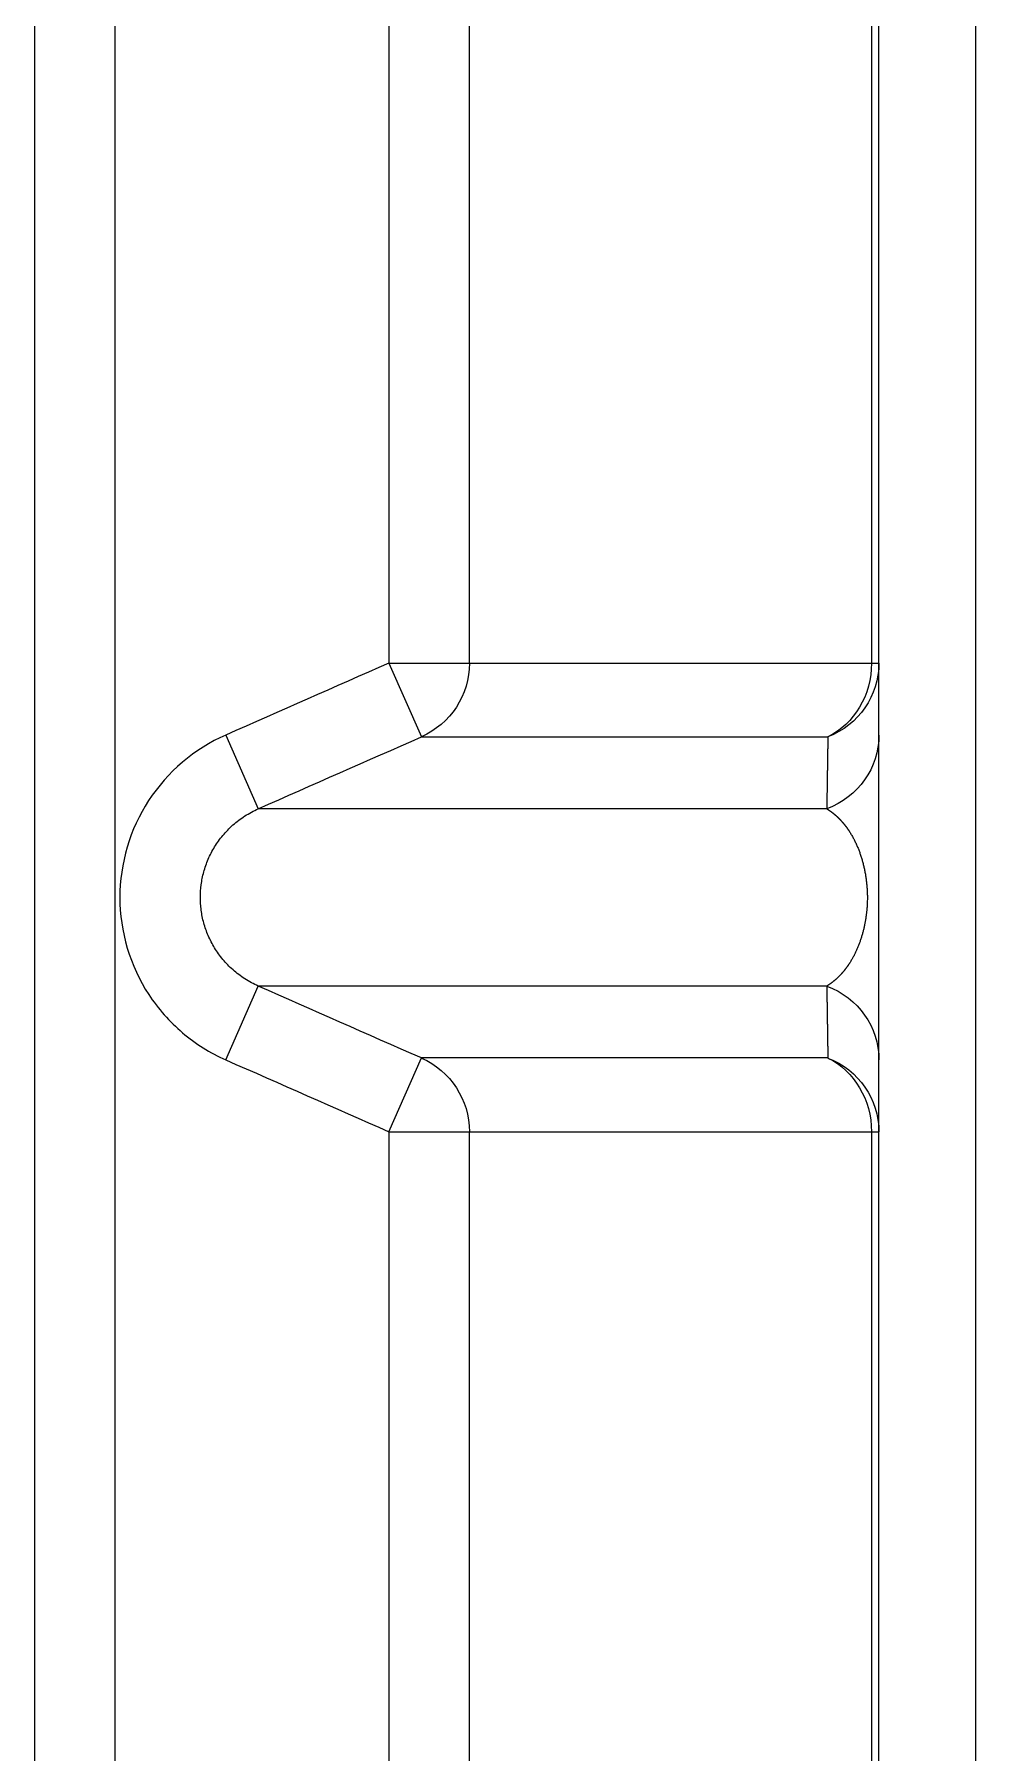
# Model space of a CAD drawing. Header units: millimetres. Extents: x 4664 to 8864, y -38 to 2932.
# Drawn here: x 7981.18 to 7996.42, y 1756.27 to 1784.11 of the extents above; entities that cross this region are included whole.
import ezdxf

# ---------------------------------------------------------------- set-up
doc = ezdxf.new("R2010")
doc.units = ezdxf.units.MM

msp = doc.modelspace()

# ---------------------------------------------------------------- linework, layer by layer
at = {"lineweight": 5}
for p, q in [((7981.176, 1870.016), (7981.176, 1707.535)), ((7982.482, 1707.535), (7982.482, 1870.016)), ((7994.855, 1714.873), (7994.855, 1862.677)), ((7996.423, 1862.708), (7996.423, 1714.842)), ((7986.918, 1784.979), (7986.918, 1773.923)), ((7988.222, 1773.923), (7988.222, 1784.979)), ((7994.735, 1784.979), (7994.735, 1773.923)), ((7986.918, 1773.923), (7994.855, 1773.923)), ((7986.918, 1773.923), (7987.445, 1772.728)), ((7984.276, 1772.758), (7984.803, 1771.563)), ((7987.445, 1772.728), (7994.029, 1772.728)), ((7994.012, 1771.563), (7984.803, 1771.563)), ((7984.276, 1767.495), (7984.803, 1768.69)), ((7994.012, 1768.69), (7984.803, 1768.69)), ((7986.918, 1766.33), (7987.445, 1767.525)), ((7994.029, 1767.525), (7987.445, 1767.525)), ((7986.918, 1766.33), (7986.918, 1755.274)), ((7986.918, 1766.33), (7994.855, 1766.33)), ((7988.222, 1755.274), (7988.222, 1766.33)), ((7994.735, 1766.33), (7994.735, 1755.274))]:
    msp.add_line(p, q, dxfattribs=at)
at = {"lineweight": 5, "extrusion": (0, 0, -1)}
for centre, major_axis, ratio, start_param, end_param in [((7986.918, 1773.923), (0, -1.306), 0.998861, 4.712389, 5.867354), ((7993.55, 1773.923), (0, -1.306), 0.907984, 4.712389, 5.867354), ((7993.55, 1773.923), (1.306, 0), 0.98331, 0, 1.19525), ((7993.55, 1772.758), (1.306, 0), 0.978111, 0, 1.208972), ((7993.55, 1767.495), (1.306, 0), 0.978111, 5.074213, 6.283185), ((7986.918, 1766.33), (0, -1.306), 0.998861, 3.557424, 4.712389), ((7993.55, 1766.33), (0, -1.306), 0.907984, 3.557424, 4.712389), ((7993.55, 1766.33), (1.306, 0), 0.98331, 5.087935, 6.283185)]:
    msp.add_ellipse(centre, major_axis=major_axis, ratio=ratio, start_param=start_param, end_param=end_param, dxfattribs=at)
at = {"lineweight": 5}
for points in [[(7986.918, 1773.923), (7986.037, 1773.535), (7985.157, 1773.146), (7984.276, 1772.758)], [(7984.803, 1771.563), (7985.684, 1771.951), (7986.564, 1772.34), (7987.445, 1772.728)], [(7987.445, 1767.525), (7986.564, 1767.913), (7985.684, 1768.302), (7984.803, 1768.69)], [(7984.276, 1767.495), (7985.157, 1767.107), (7986.037, 1766.719), (7986.918, 1766.33)]]:
    msp.add_open_spline(points, degree=3, dxfattribs=at)
for points, knots in [([(7984.276, 1772.758), (7983.765, 1772.532), (7983.33, 1772.161), (7982.723, 1771.231), (7982.56, 1770.677), (7982.56, 1769.575), (7982.726, 1769.017), (7983.179, 1768.324), (7983.364, 1768.114), (7983.787, 1767.755), (7984.021, 1767.608), (7984.276, 1767.495)], [0, 0, 0, 0, 0.25, 0.25, 0.5, 0.5, 0.75, 0.75, 0.875, 0.875, 1, 1, 1, 1]), ([(7994.029, 1772.728), (7994.028, 1772.724), (7994.028, 1772.716), (7994.028, 1772.703), (7994.028, 1772.69), (7994.028, 1772.678), (7994.028, 1772.665), (7994.027, 1772.652), (7994.027, 1772.639), (7994.027, 1772.627), (7994.027, 1772.614), (7994.027, 1772.601), (7994.026, 1772.588), (7994.026, 1772.575), (7994.026, 1772.562), (7994.026, 1772.549), (7994.026, 1772.536), (7994.025, 1772.523), (7994.025, 1772.51), (7994.025, 1772.497), (7994.025, 1772.484), (7994.025, 1772.471), (7994.025, 1772.458), (7994.024, 1772.444), (7994.024, 1772.431), (7994.024, 1772.418), (7994.024, 1772.405), (7994.024, 1772.392), (7994.023, 1772.378), (7994.023, 1772.365), (7994.023, 1772.352), (7994.023, 1772.338), (7994.023, 1772.325), (7994.022, 1772.311), (7994.022, 1772.298), (7994.022, 1772.284), (7994.022, 1772.271), (7994.022, 1772.257), (7994.021, 1772.244), (7994.021, 1772.23), (7994.021, 1772.217), (7994.021, 1772.203), (7994.021, 1772.189), (7994.02, 1772.176), (7994.02, 1772.162), (7994.02, 1772.148), (7994.02, 1772.134), (7994.02, 1772.121), (7994.019, 1772.107), (7994.019, 1772.093), (7994.019, 1772.079), (7994.019, 1772.065), (7994.019, 1772.051), (7994.018, 1772.037), (7994.018, 1772.023), (7994.018, 1772.01), (7994.018, 1771.995), (7994.018, 1771.981), (7994.017, 1771.967), (7994.017, 1771.953), (7994.017, 1771.939), (7994.017, 1771.925), (7994.017, 1771.911), (7994.016, 1771.897), (7994.016, 1771.882), (7994.016, 1771.868), (7994.016, 1771.854), (7994.016, 1771.84), (7994.015, 1771.825), (7994.015, 1771.811), (7994.015, 1771.797), (7994.015, 1771.782), (7994.015, 1771.768), (7994.014, 1771.753), (7994.014, 1771.739), (7994.014, 1771.724), (7994.014, 1771.71), (7994.014, 1771.695), (7994.013, 1771.681), (7994.013, 1771.666), (7994.013, 1771.651), (7994.013, 1771.637), (7994.013, 1771.622), (7994.012, 1771.607), (7994.012, 1771.593), (7994.012, 1771.578), (7994.012, 1771.568), (7994.012, 1771.563)], [0, 0, 0, 0, 0.011621, 0.023246, 0.034874, 0.046504, 0.058138, 0.069775, 0.081415, 0.093058, 0.104705, 0.116354, 0.128007, 0.139663, 0.151322, 0.162985, 0.174651, 0.186319, 0.197992, 0.209667, 0.221346, 0.233028, 0.244713, 0.256402, 0.268094, 0.279789, 0.291488, 0.30319, 0.314896, 0.326605, 0.338317, 0.350033, 0.361752, 0.373475, 0.385201, 0.39693, 0.408663, 0.4204, 0.43214, 0.443883, 0.45563, 0.467381, 0.479135, 0.490893, 0.502654, 0.514419, 0.526187, 0.537959, 0.549735, 0.561514, 0.573297, 0.585084, 0.596874, 0.608668, 0.620465, 0.632267, 0.644072, 0.65588, 0.667693, 0.679509, 0.691329, 0.703153, 0.71498, 0.726811, 0.738646, 0.750485, 0.762328, 0.774174, 0.786025, 0.797879, 0.809737, 0.821599, 0.833465, 0.845335, 0.857208, 0.869086, 0.880967, 0.892853, 0.904742, 0.916635, 0.928532, 0.940434, 0.952339, 0.964248, 0.976161, 0.988079, 1, 1, 1, 1]), ([(7984.803, 1768.69), (7984.765, 1768.707), (7984.728, 1768.725), (7984.655, 1768.764), (7984.62, 1768.785), (7984.551, 1768.829), (7984.518, 1768.853), (7984.454, 1768.901), (7984.392, 1768.952), (7984.306, 1769.034), (7984.228, 1769.121), (7984.157, 1769.213), (7984.094, 1769.308), (7984.039, 1769.406), (7983.991, 1769.507), (7983.951, 1769.609), (7983.93, 1769.678), (7983.901, 1769.782), (7983.887, 1769.851), (7983.874, 1769.955), (7983.87, 1769.99), (7983.867, 1770.041), (7983.866, 1770.067), (7983.865, 1770.092), (7983.865, 1770.109), (7983.865, 1770.118), (7983.865, 1770.194), (7983.869, 1770.263), (7983.887, 1770.401), (7983.901, 1770.47), (7983.93, 1770.574), (7983.951, 1770.643), (7983.991, 1770.746), (7984.038, 1770.846), (7984.094, 1770.945), (7984.157, 1771.04), (7984.227, 1771.131), (7984.306, 1771.219), (7984.392, 1771.301), (7984.453, 1771.352), (7984.518, 1771.4), (7984.551, 1771.424), (7984.62, 1771.468), (7984.655, 1771.489), (7984.728, 1771.528), (7984.765, 1771.546), (7984.803, 1771.563)], [0, 0, 0, 0, 0.03125, 0.03125, 0.0625, 0.0625, 0.09375, 0.09375, 0.125, 0.15625, 0.1875, 0.21875, 0.25, 0.28125, 0.3125, 0.34375, 0.375, 0.375, 0.4375, 0.4375, 0.46875, 0.46875, 0.484375, 0.492188, 0.492188, 0.5, 0.5, 0.5625, 0.5625, 0.625, 0.625, 0.65625, 0.6875, 0.71875, 0.75, 0.78125, 0.8125, 0.84375, 0.875, 0.90625, 0.90625, 0.9375, 0.9375, 0.96875, 0.96875, 1, 1, 1, 1]), ([(7994.012, 1771.563), (7994.013, 1771.562), (7994.016, 1771.561), (7994.019, 1771.558), (7994.023, 1771.556), (7994.027, 1771.554), (7994.03, 1771.551), (7994.034, 1771.549), (7994.038, 1771.547), (7994.041, 1771.544), (7994.045, 1771.542), (7994.049, 1771.539), (7994.052, 1771.537), (7994.056, 1771.534), (7994.059, 1771.532), (7994.063, 1771.529), (7994.067, 1771.527), (7994.07, 1771.524), (7994.074, 1771.522), (7994.077, 1771.519), (7994.081, 1771.516), (7994.084, 1771.514), (7994.088, 1771.511), (7994.091, 1771.509), (7994.095, 1771.506), (7994.098, 1771.503), (7994.102, 1771.501), (7994.105, 1771.498), (7994.109, 1771.495), (7994.112, 1771.492), (7994.116, 1771.49), (7994.119, 1771.487), (7994.122, 1771.484), (7994.126, 1771.481), (7994.129, 1771.479), (7994.133, 1771.476), (7994.136, 1771.473), (7994.139, 1771.47), (7994.143, 1771.467), (7994.146, 1771.464), (7994.149, 1771.461), (7994.153, 1771.458), (7994.156, 1771.456), (7994.159, 1771.453), (7994.163, 1771.45), (7994.166, 1771.447), (7994.169, 1771.444), (7994.172, 1771.441), (7994.176, 1771.438), (7994.179, 1771.435), (7994.182, 1771.432), (7994.185, 1771.429), (7994.189, 1771.426), (7994.192, 1771.422), (7994.195, 1771.419), (7994.198, 1771.416), (7994.201, 1771.413), (7994.204, 1771.41), (7994.208, 1771.407), (7994.211, 1771.404), (7994.214, 1771.401), (7994.217, 1771.397), (7994.22, 1771.394), (7994.223, 1771.391), (7994.226, 1771.388), (7994.229, 1771.385), (7994.232, 1771.381), (7994.235, 1771.378), (7994.238, 1771.375), (7994.241, 1771.372), (7994.244, 1771.368), (7994.247, 1771.365), (7994.25, 1771.362), (7994.253, 1771.358), (7994.256, 1771.355), (7994.259, 1771.352), (7994.262, 1771.348), (7994.265, 1771.345), (7994.268, 1771.342), (7994.271, 1771.338), (7994.274, 1771.335), (7994.277, 1771.331), (7994.28, 1771.328), (7994.283, 1771.324), (7994.285, 1771.321), (7994.288, 1771.318), (7994.291, 1771.314), (7994.294, 1771.311), (7994.297, 1771.307), (7994.3, 1771.304), (7994.302, 1771.3), (7994.305, 1771.297), (7994.308, 1771.293), (7994.311, 1771.289), (7994.313, 1771.286), (7994.316, 1771.282), (7994.319, 1771.279), (7994.322, 1771.275), (7994.324, 1771.272), (7994.327, 1771.268), (7994.33, 1771.264), (7994.332, 1771.261), (7994.335, 1771.257), (7994.338, 1771.254), (7994.34, 1771.25), (7994.343, 1771.246), (7994.346, 1771.243), (7994.348, 1771.239), (7994.351, 1771.235), (7994.353, 1771.231), (7994.356, 1771.228), (7994.358, 1771.224), (7994.361, 1771.22), (7994.364, 1771.217), (7994.366, 1771.213), (7994.369, 1771.209), (7994.371, 1771.205), (7994.374, 1771.202), (7994.376, 1771.198), (7994.378, 1771.194), (7994.39, 1771.176), (7994.411, 1771.142), (7994.44, 1771.09), (7994.467, 1771.037), (7994.493, 1770.983), (7994.517, 1770.927), (7994.539, 1770.87), (7994.559, 1770.812), (7994.578, 1770.753), (7994.595, 1770.693), (7994.61, 1770.632), (7994.624, 1770.57), (7994.636, 1770.507), (7994.646, 1770.445), (7994.654, 1770.381), (7994.66, 1770.318), (7994.665, 1770.254), (7994.668, 1770.19), (7994.669, 1770.128), (7994.668, 1770.068), (7994.666, 1770.011), (7994.662, 1769.953), (7994.657, 1769.896), (7994.65, 1769.839), (7994.642, 1769.782), (7994.632, 1769.726), (7994.621, 1769.67), (7994.609, 1769.615), (7994.595, 1769.56), (7994.58, 1769.506), (7994.563, 1769.453), (7994.545, 1769.4), (7994.526, 1769.349), (7994.505, 1769.298), (7994.483, 1769.248), (7994.459, 1769.2), (7994.435, 1769.153), (7994.408, 1769.107), (7994.389, 1769.075), (7994.377, 1769.056), (7994.372, 1769.049), (7994.368, 1769.043), (7994.363, 1769.036), (7994.359, 1769.029), (7994.354, 1769.023), (7994.349, 1769.016), (7994.345, 1769.009), (7994.34, 1769.003), (7994.335, 1768.996), (7994.33, 1768.989), (7994.325, 1768.983), (7994.321, 1768.976), (7994.316, 1768.97), (7994.311, 1768.964), (7994.306, 1768.957), (7994.301, 1768.951), (7994.296, 1768.945), (7994.291, 1768.938), (7994.285, 1768.932), (7994.28, 1768.926), (7994.275, 1768.92), (7994.27, 1768.914), (7994.265, 1768.907), (7994.259, 1768.901), (7994.254, 1768.895), (7994.248, 1768.889), (7994.243, 1768.883), (7994.238, 1768.877), (7994.232, 1768.872), (7994.227, 1768.866), (7994.221, 1768.86), (7994.215, 1768.854), (7994.21, 1768.849), (7994.204, 1768.843), (7994.198, 1768.837), (7994.193, 1768.832), (7994.187, 1768.826), (7994.181, 1768.821), (7994.175, 1768.815), (7994.169, 1768.81), (7994.164, 1768.804), (7994.158, 1768.799), (7994.152, 1768.794), (7994.146, 1768.789), (7994.14, 1768.783), (7994.134, 1768.778), (7994.127, 1768.773), (7994.121, 1768.768), (7994.115, 1768.763), (7994.109, 1768.758), (7994.103, 1768.753), (7994.096, 1768.748), (7994.09, 1768.744), (7994.084, 1768.739), (7994.077, 1768.734), (7994.071, 1768.729), (7994.065, 1768.725), (7994.058, 1768.72), (7994.052, 1768.716), (7994.045, 1768.711), (7994.038, 1768.707), (7994.032, 1768.703), (7994.025, 1768.698), (7994.019, 1768.694), (7994.014, 1768.691), (7994.012, 1768.69)], [0, 0, 0, 0, 0.002514, 0.005021, 0.00752, 0.010013, 0.012498, 0.014977, 0.017448, 0.019913, 0.02237, 0.02482, 0.027263, 0.029699, 0.032128, 0.03455, 0.036964, 0.039372, 0.041773, 0.044166, 0.046552, 0.048932, 0.051304, 0.053669, 0.056027, 0.058378, 0.060722, 0.063059, 0.065389, 0.067711, 0.070027, 0.072336, 0.074637, 0.076931, 0.079219, 0.081499, 0.083772, 0.086038, 0.088297, 0.090549, 0.092794, 0.095031, 0.097262, 0.099486, 0.101702, 0.103912, 0.106114, 0.108309, 0.110498, 0.112679, 0.114853, 0.11702, 0.11918, 0.121333, 0.123478, 0.125617, 0.127749, 0.129873, 0.131991, 0.134101, 0.136205, 0.138301, 0.14039, 0.142473, 0.144548, 0.146616, 0.148677, 0.150731, 0.152778, 0.154818, 0.15685, 0.158876, 0.160895, 0.162906, 0.164911, 0.166909, 0.168899, 0.170883, 0.172859, 0.174828, 0.176791, 0.178746, 0.180694, 0.182635, 0.18457, 0.186497, 0.188417, 0.19033, 0.192236, 0.194135, 0.196027, 0.197912, 0.19979, 0.201661, 0.203525, 0.205382, 0.207231, 0.209074, 0.21091, 0.212739, 0.214561, 0.216376, 0.218183, 0.219984, 0.221778, 0.223565, 0.225345, 0.227118, 0.228883, 0.230642, 0.232394, 0.234139, 0.235877, 0.237608, 0.239332, 0.241049, 0.242759, 0.244462, 0.246158, 0.247847, 0.249529, 0.270675, 0.290846, 0.310051, 0.328303, 0.345614, 0.362001, 0.377483, 0.392086, 0.405836, 0.41877, 0.430929, 0.442364, 0.453136, 0.463321, 0.473004, 0.48229, 0.491292, 0.50014, 0.50808, 0.516138, 0.524408, 0.532974, 0.541916, 0.5513, 0.561186, 0.571624, 0.582656, 0.594318, 0.60664, 0.619647, 0.633362, 0.647801, 0.66298, 0.678912, 0.695608, 0.713077, 0.731328, 0.750365, 0.753403, 0.756464, 0.759548, 0.762654, 0.765783, 0.768934, 0.772108, 0.775306, 0.778525, 0.781768, 0.785034, 0.788322, 0.791633, 0.794967, 0.798324, 0.801703, 0.805106, 0.808531, 0.81198, 0.815451, 0.818945, 0.822462, 0.826003, 0.829566, 0.833151, 0.83676, 0.840392, 0.844047, 0.847725, 0.851426, 0.85515, 0.858897, 0.862666, 0.866459, 0.870275, 0.874114, 0.877976, 0.881861, 0.885769, 0.8897, 0.893654, 0.897631, 0.901631, 0.905654, 0.909701, 0.91377, 0.917862, 0.921978, 0.926116, 0.930278, 0.934462, 0.93867, 0.942901, 0.947155, 0.951432, 0.955732, 0.960055, 0.964401, 0.96877, 0.973162, 0.977577, 0.982016, 0.986477, 0.990962, 0.995469, 1, 1, 1, 1]), ([(7994.012, 1768.69), (7994.012, 1768.685), (7994.012, 1768.675), (7994.012, 1768.66), (7994.012, 1768.646), (7994.013, 1768.631), (7994.013, 1768.616), (7994.013, 1768.602), (7994.013, 1768.587), (7994.013, 1768.572), (7994.014, 1768.558), (7994.014, 1768.543), (7994.014, 1768.529), (7994.014, 1768.514), (7994.014, 1768.5), (7994.015, 1768.485), (7994.015, 1768.471), (7994.015, 1768.457), (7994.015, 1768.442), (7994.015, 1768.428), (7994.016, 1768.413), (7994.016, 1768.399), (7994.016, 1768.385), (7994.016, 1768.371), (7994.016, 1768.356), (7994.017, 1768.342), (7994.017, 1768.328), (7994.017, 1768.314), (7994.017, 1768.3), (7994.017, 1768.286), (7994.018, 1768.272), (7994.018, 1768.258), (7994.018, 1768.244), (7994.018, 1768.23), (7994.018, 1768.216), (7994.019, 1768.202), (7994.019, 1768.188), (7994.019, 1768.174), (7994.019, 1768.16), (7994.019, 1768.146), (7994.02, 1768.132), (7994.02, 1768.119), (7994.02, 1768.105), (7994.02, 1768.091), (7994.02, 1768.077), (7994.021, 1768.064), (7994.021, 1768.05), (7994.021, 1768.036), (7994.021, 1768.023), (7994.021, 1768.009), (7994.022, 1767.996), (7994.022, 1767.982), (7994.022, 1767.969), (7994.022, 1767.955), (7994.022, 1767.942), (7994.023, 1767.928), (7994.023, 1767.915), (7994.023, 1767.902), (7994.023, 1767.888), (7994.023, 1767.875), (7994.024, 1767.862), (7994.024, 1767.848), (7994.024, 1767.835), (7994.024, 1767.822), (7994.024, 1767.809), (7994.025, 1767.795), (7994.025, 1767.782), (7994.025, 1767.769), (7994.025, 1767.756), (7994.025, 1767.743), (7994.025, 1767.73), (7994.026, 1767.717), (7994.026, 1767.704), (7994.026, 1767.691), (7994.026, 1767.678), (7994.026, 1767.665), (7994.027, 1767.652), (7994.027, 1767.639), (7994.027, 1767.627), (7994.027, 1767.614), (7994.027, 1767.601), (7994.028, 1767.588), (7994.028, 1767.576), (7994.028, 1767.563), (7994.028, 1767.55), (7994.028, 1767.537), (7994.028, 1767.529), (7994.029, 1767.525)], [0, 0, 0, 0, 0.011921, 0.023839, 0.035752, 0.047661, 0.059566, 0.071468, 0.083365, 0.095258, 0.107147, 0.119033, 0.130914, 0.142792, 0.154665, 0.166535, 0.178401, 0.190263, 0.202121, 0.213975, 0.225826, 0.237672, 0.249515, 0.261354, 0.273189, 0.28502, 0.296847, 0.308671, 0.320491, 0.332307, 0.34412, 0.355928, 0.367733, 0.379535, 0.391332, 0.403126, 0.414916, 0.426703, 0.438486, 0.450265, 0.462041, 0.473813, 0.485581, 0.497346, 0.509107, 0.520865, 0.532619, 0.54437, 0.556117, 0.56786, 0.5796, 0.591337, 0.60307, 0.614799, 0.626525, 0.638248, 0.649967, 0.661683, 0.673395, 0.685104, 0.69681, 0.708512, 0.720211, 0.731906, 0.743598, 0.755287, 0.766972, 0.778654, 0.790333, 0.802008, 0.813681, 0.825349, 0.837015, 0.848678, 0.860337, 0.871993, 0.883646, 0.895295, 0.906942, 0.918585, 0.930225, 0.941862, 0.953496, 0.965126, 0.976754, 0.988379, 1, 1, 1, 1])]:
    msp.add_open_spline(points, degree=3, knots=knots, dxfattribs=at)

doc.saveas('drawing.dxf')
